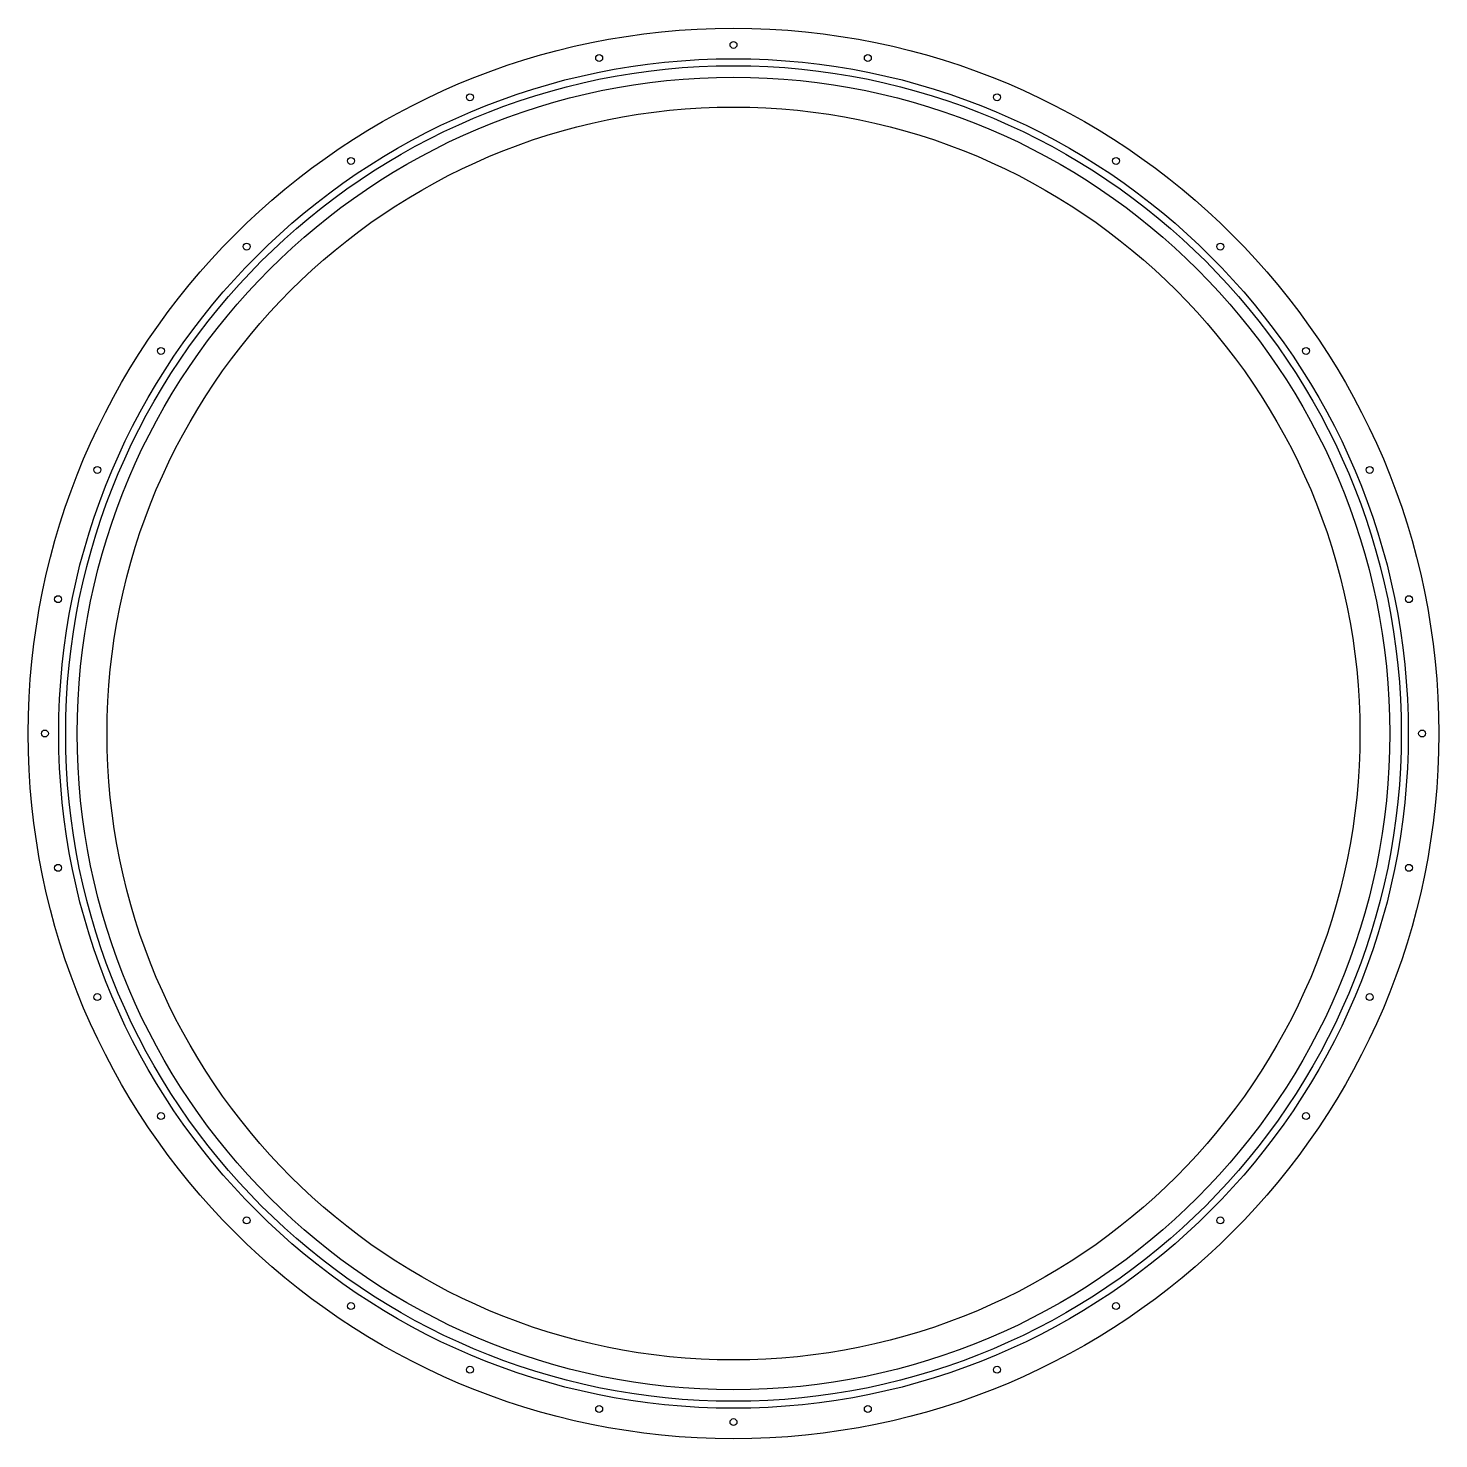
# Model space of a CAD drawing. Header units: millimetres. Extents: x -254 to 254, y -254 to 254.
import ezdxf

# ---------------------------------------------------------------- set-up
doc = ezdxf.new("R2010")
doc.units = ezdxf.units.MM

msp = doc.modelspace()

# ---------------------------------------------------------------- linework, layer by layer
at = {"color": 7, "linetype": 'Continuous', "lineweight": 25}
for centre, radius in [((0, 0), 254), ((0, 248), 1.25), ((-48.38, 243.23), 1.25), ((48.38, 243.23), 1.25), ((0, 0), 243), ((0, 0), 240.5), ((0, 0), 236.33), ((-94.91, 229.12), 1.25), ((94.91, 229.12), 1.25), ((0, 0), 225.6), ((-137.78, 206.2), 1.25), ((137.78, 206.2), 1.25), ((-175.36, 175.36), 1.25), ((175.36, 175.36), 1.25), ((-206.2, 137.78), 1.25), ((206.2, 137.78), 1.25), ((-229.12, 94.91), 1.25), ((229.12, 94.91), 1.25), ((-243.23, 48.38), 1.25), ((243.23, 48.38), 1.25), ((-248, 0), 1.25), ((248, 0), 1.25), ((-243.23, -48.38), 1.25), ((243.23, -48.38), 1.25), ((-229.12, -94.91), 1.25), ((229.12, -94.91), 1.25), ((-206.2, -137.78), 1.25), ((206.2, -137.78), 1.25), ((-175.36, -175.36), 1.25), ((175.36, -175.36), 1.25), ((-137.78, -206.2), 1.25), ((137.78, -206.2), 1.25), ((-94.91, -229.12), 1.25), ((94.91, -229.12), 1.25), ((-48.38, -243.23), 1.25), ((48.38, -243.23), 1.25), ((0, -248), 1.25)]:
    msp.add_circle(centre, radius, dxfattribs=at)

doc.saveas('drawing.dxf')
